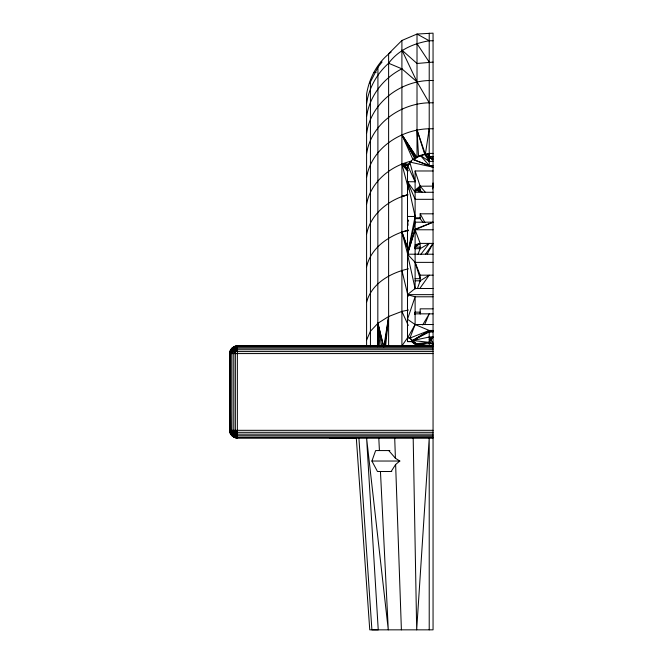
<?xml version="1.0" encoding="UTF-8"?>
<svg xmlns="http://www.w3.org/2000/svg" width="663" height="663" viewBox="0 0 663 663"><rect width="100%" height="100%" fill="white"/><g stroke="black" fill="none" stroke-linecap="round" stroke-linejoin="round"><path stroke-width="0.99" d="M433.055 438.011L237.354 437.986C233.26 438.052 229.738 434.439 229.953 430.32L229.945 353.57C229.39 349.434 233.393 345.895 237.354 345.904L433.055 345.904L420.01 345.879L412.717 341.644L407.488 341.644L407.488 165.195L412.767 159.352L416.347 157.114L417.01 157.463L417.019 34.045L433.055 33.15L433.055 629.842L369.755 629.842L356.313 438.011M377.819 346.525L377.927 67.286L382.087 61.941L381.076 61.941M377.744 346.724L377.927 323.271L388.617 316.508L401.902 311.395L408.458 310.011M429.226 159.079L429.309 154.081C424.154 154.338 418.021 154.91 414.557 159.095M427.726 154.943L429.309 154.081L429.234 158.971L429.268 155.614M433.055 296.792L415.113 296.792L407.488 294.645L415.113 288.513L407.488 254.202L415.113 216.469L407.488 181.753L415.113 181.753L409.784 162.054L433.055 167.2L429.218 165.576L429.309 154.081M429.251 159.029L429.268 156.277L429.309 157.197L433.055 159.949L429.309 157.131L429.218 156.451L429.218 33.15M433.055 435.748L237.354 435.748L235.448 432.417L235.357 430.32L235.357 353.57L235.448 351.498L237.354 348.15L433.055 348.15M407.488 341.478L411.566 341.462L412.767 342.498L416.347 343.732L429.218 342.323L430.925 340.011L431.141 337.036L431.994 338.528M383.819 346.915L388.617 316.508L385.617 346.152L388.617 345.879L388.617 53.744L401.902 40.476L417.019 34.045L429.218 40.758L433.055 40.758M414.856 314.187L415.113 312.157L420.168 312.157M384.581 346.152L237.354 345.904L237.354 437.986C233.185 438.243 230.591 434.141 230.699 430.32L230.699 353.57C230.84 350.578 232.091 346.923 235.357 346.161L433.055 346.161M384.581 346.583L388.617 316.508M433.055 128.763L429.218 128.763L425.356 154.305L429.218 158.382L433.055 158.382M415.113 191.126L415.113 190.405L420.168 190.405L420.292 189.659L420.309 191.275M408.043 189.784L407.488 184.704L408.01 181.778M432.632 184.944L433.055 182.947M432.608 186.378L433.055 184.438M433.055 254.227L407.488 254.202L415.113 222.18L433.055 222.18L415.113 229.771L407.488 254.202L415.113 262.374L420.168 275.17L420.168 281.502M432.574 186.933L433.055 184.936M432.574 187.455L433.055 185.524M366.589 103.387C368.976 87.814 376.899 73.726 388.617 63.25C398.662 49.833 413.14 43.592 429.218 40.758M432.549 188.11L433.055 186.137L420.168 186.204L415.113 190.405M366.589 116.531C369.623 95.895 383.438 78.168 401.902 68.836L417.019 81.88L429.218 102.798L433.055 102.798M407.488 184.704L408.168 187.505L407.488 184.704L408.018 182.731M366.589 133.338C371.089 101.936 402.118 79.403 433.055 80.538M377.927 67.286L369.962 82.875L369.465 82.875M432.508 188.955L433.055 186.966M366.589 153.609C371.197 123.973 400.228 103.378 429.218 102.798M366.589 177.278C371.553 148.122 400.999 129.318 429.218 128.763M414.731 313.906L415.311 311.95M407.488 254.202L415.113 229.174L433.055 222.18M366.589 204.129C370.708 182.085 390.3 165.974 411.466 161.068M366.589 234.056C370.692 214.025 388.717 199.737 407.786 194.74M325.898 346.418L237.354 346.161C233.202 346.036 229.746 349.36 229.945 353.57L230.699 430.32M433.055 437.729L235.357 437.729L231.039 432.848L231.934 430.32L231.934 353.57L232.92 349.144L235.357 346.161M417.475 288.438L420.168 280.814L429.218 275.17L419.82 288.471M391.783 471.501L377.471 471.501L371.91 461.034L375.639 450.567L389.861 450.567M366.589 266.799C371.081 247.05 389.985 234.926 408.458 229.995M237.354 437.729L233.509 436.958L234.47 434.605L231.934 430.32L232.92 434.737L236.219 434.157L433.055 434.157M433.055 324.53L415.113 324.538L407.488 338.08L409.916 338.08L412.767 340.525L416.347 343.732L416.215 345.879L420.01 345.879L416.364 345.655L412.767 342.498L412.717 341.644L409.916 338.08L415.113 324.538L415.113 296.792L407.488 319.259L415.113 324.538L429.218 330.456L433.055 330.456M418.005 254.302L420.168 248.658L429.218 243.396L420.632 254.617M235.075 346.608L237.354 346.948L235.398 347.81L231.934 353.57L230.799 349.741L232.663 347.81L237.354 346.948L433.055 346.948M366.589 302.187C371.587 283.399 390.656 272.8 408.458 268.813M424.892 324.116L429.218 313.848L422.687 324.936M433.055 432.301L237.354 432.301L235.075 437.298L433.055 436.958M366.589 340.003L370.435 331.26L377.927 323.271L383.57 345.929M237.354 348.15L233.882 347.685L230.799 349.741L229.953 351.589L229.953 432.301L231.934 435.748L233.882 436.229L237.354 435.748M416.936 344.644L416.008 346.459L417.01 345.879L417.988 346.492L416.016 345.962M427.328 253.929L433.055 243.396L420.168 243.396L415.113 244.78M417.723 190.389L420.168 186.204L415.113 170.979L433.055 170.979M236.219 434.157L233.774 432.848L235.357 430.32L237.354 432.301C234.238 434.224 226.514 429.947 231.934 435.748M391.145 471.501L395.629 464.481L399.806 461.034L395.413 458.241L388.767 450.567M433.055 161.366L429.218 161.366L420.392 155.44L418.577 156.708L416.347 157.114L415.03 159.062L401.902 134.746L417.01 157.463M425.447 254.285L433.055 243.396M416.248 345.879L429.218 345.904L401.902 345.879L407.836 337.401M430.925 340.011L433.055 337.036L429.218 337.036L412.767 340.525L429.218 330.456L429.218 331.086L412.767 340.525L429.218 342.323L433.055 343.732L429.218 337.036L430.072 341.163M416.969 190.397L420.168 186.204L425.339 192.253M416.803 190.405L420.168 186.204L420.168 191.69M420.392 155.44L419.836 156.112L420.392 155.44L429.218 165.576L433.055 165.576M416.265 190.405L420.168 186.204L417.922 190.049L420.707 190.115M230.799 349.741L229.953 351.589L232.92 349.144L236.219 349.741L433.055 349.741M415.792 190.405L420.168 186.204L414.988 191.002L420.168 190.662L422.638 192.336M429.218 339.68L433.055 337.036M391.112 52.087C377.645 62.065 369.25 77.753 366.589 94.171L366.589 346.144M416.397 345.879L418.568 345.912M415.51 343.998L416.016 345.879L416.364 345.655M235.398 347.81L236.219 349.741L233.774 351.075L231.039 351.075M231.934 348.15L232.663 347.81M418.577 156.708L417.019 129.981L425.356 154.305L429.218 153.41L433.055 153.41M415.113 245.575L420.168 243.396L415.113 229.771L433.055 229.771M409.916 338.08L429.218 330.456M421.27 155.556L424.759 154.471L429.218 158.382L425.265 154.355M407.786 194.839L401.902 196.364L407.803 195.046M408.458 230.658L401.902 231.934L407.977 255.421M231.685 349.31L232.92 349.144L235.357 353.57M433.055 62.107L417.019 63.482L401.902 50.073L417.019 81.88M374.081 72.408L376.128 72.408M429.218 156.451L433.055 156.451M429.309 157.197L433.055 157.131M433.055 192.278L415.113 192.278L407.488 181.753L415.113 199.323L433.055 199.323M423.185 222.611L420.168 218.657L420.168 213.809L433.055 213.809M407.488 216.469L415.113 216.469M415.113 217.804L420.168 217.804M415.113 218.657L420.168 218.657M420.168 247.142L415.113 247.142L420.168 243.396L420.168 248.882M415.113 248.658L420.168 248.658M433.055 262.374L415.113 262.374L420.168 278.692L415.113 278.692M420.168 275.17L433.055 275.17M415.113 280.814L420.168 280.814M415.113 288.513L433.055 288.513M407.488 294.645L433.055 294.645M433.055 308.834L420.168 308.834L420.168 314.055M415.113 313.848L433.055 313.848M433.055 330.787L429.218 330.787L412.767 340.525L429.218 331.964L433.055 331.086L429.218 331.086M433.055 331.964L429.218 331.964L429.218 344.064M416.679 345.696L416.347 343.732L433.055 343.732M233.774 432.848L233.774 351.075L237.354 351.589L433.055 351.589M433.055 353.57L229.945 353.57L230.21 351.498L230.699 353.57M433.055 430.32L229.953 430.32L231.039 432.848M230.699 434.157L233.882 436.229M371.91 461.034L399.847 461.034M329.387 437.911L356.271 437.961M429.218 345.904L421.544 345.879L416.347 343.732L429.218 345.945L427.991 345.904M237.354 346.161L286.864 346.418M237.354 437.986L236.359 437.853M407.994 187.223L401.902 163.902L409.088 164.366M407.795 171.709L401.902 163.902L408.972 164.457M232.92 434.737L231.685 434.605L230.21 432.417M408.333 170.548L401.902 163.902L408.806 164.689M416.347 343.732L427.768 345.904M418.635 190.032L420.168 190.405M407.911 168.41L401.902 163.902L408.176 165.742M401.902 163.902L408.06 165.924M429.218 165.576L412.767 159.352L433.055 167.2M388.617 63.25L401.902 68.836M237.354 436.958L235.398 436.055L232.274 432.972M429.218 342.323L433.055 344.354L432.525 341.437M424.991 154.429L429.218 158.382M232.663 436.055L229.953 432.301M417.922 190.049L419.049 191.657M417.019 43.692L429.218 62.107M429.218 161.366L424.759 154.471L417.019 129.981M416.347 157.885L401.902 134.746L412.966 159.576M236.219 349.741L237.354 351.589M415.287 158.847L401.902 134.746L416.513 157.777L416.347 157.114M420.168 213.809L424.933 222.594M233.509 346.948L234.47 349.31M418.378 189.568L419.273 191.416M407.488 165.195L415.113 181.753M401.902 311.395L408.284 325.458M418.759 190.016L419.464 191.64M407.488 219.229L408.176 221.036L407.488 219.229L408.101 225.312M408.143 248.973L401.902 231.934L408.035 249.951M418.999 189.784L419.588 191.524M414.599 246.901L415.113 248.832M401.902 270.371L408.143 296.402M383.363 346.094L377.927 323.271L378.681 346.525M381.681 346.161L377.927 323.271L380.04 346.683M358.907 438.011L371.902 629.842L378.241 629.85L366.589 438.011L388.286 629.842L380.454 471.501M378.797 438.011L379.418 450.567M394.709 438.011L395.413 458.241M395.629 464.481L401.397 629.842M415.95 344.039L416.016 345.879M413.19 438.011L416.679 629.842L429.218 438.011L429.218 629.842M429.284 342.017L429.309 344.006M415.113 170.979L415.113 288.985M401.902 40.476L401.902 345.879M370.435 81.176L370.435 346.633M411.566 341.462L412.717 341.644L411.566 341.462"/></g></svg>
